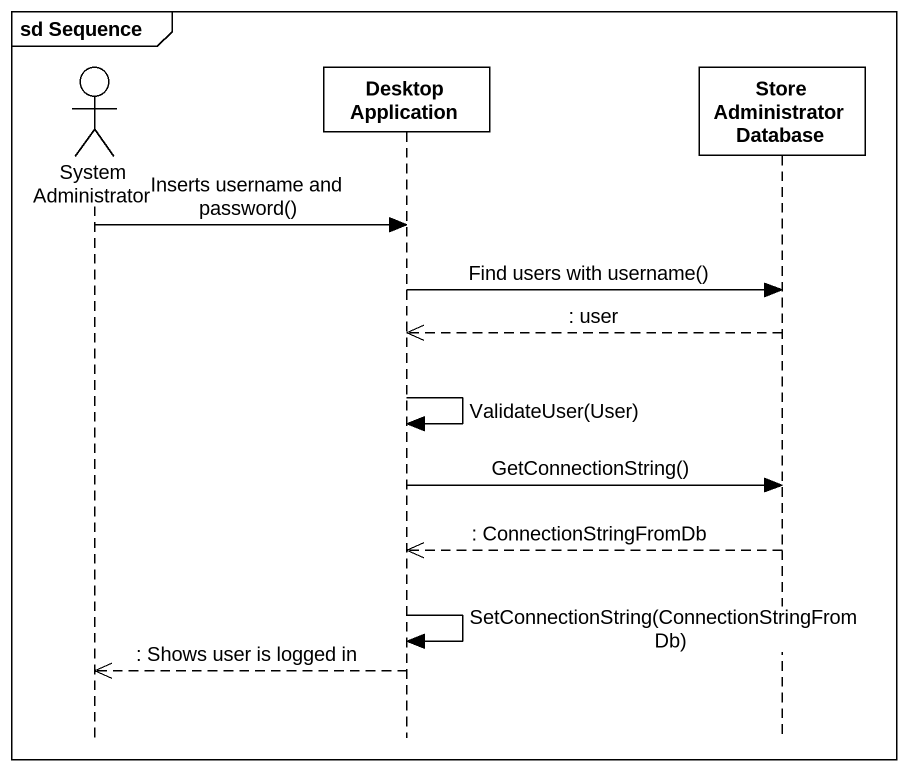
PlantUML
@startuml
mainframe sd Sequence
hide footbox
actor "System Administrator" as System_Administrator
participant "Desktop Application" as Desktop_Application
participant "Store Administrator Database" as Store_Administrator_Database

System_Administrator -> Desktop_Application : Inserts username and password()
Desktop_Application -> Store_Administrator_Database : Find users with username()
Store_Administrator_Database -->> Desktop_Application : : user
Desktop_Application -> Desktop_Application : ValidateUser(User)
Desktop_Application -> Store_Administrator_Database : GetConnectionString()
Store_Administrator_Database -->> Desktop_Application : : ConnectionStringFromDb
Desktop_Application -> Desktop_Application : SetConnectionString(ConnectionStringFromDb)
Desktop_Application -->> System_Administrator : : Shows user is logged in
@enduml
